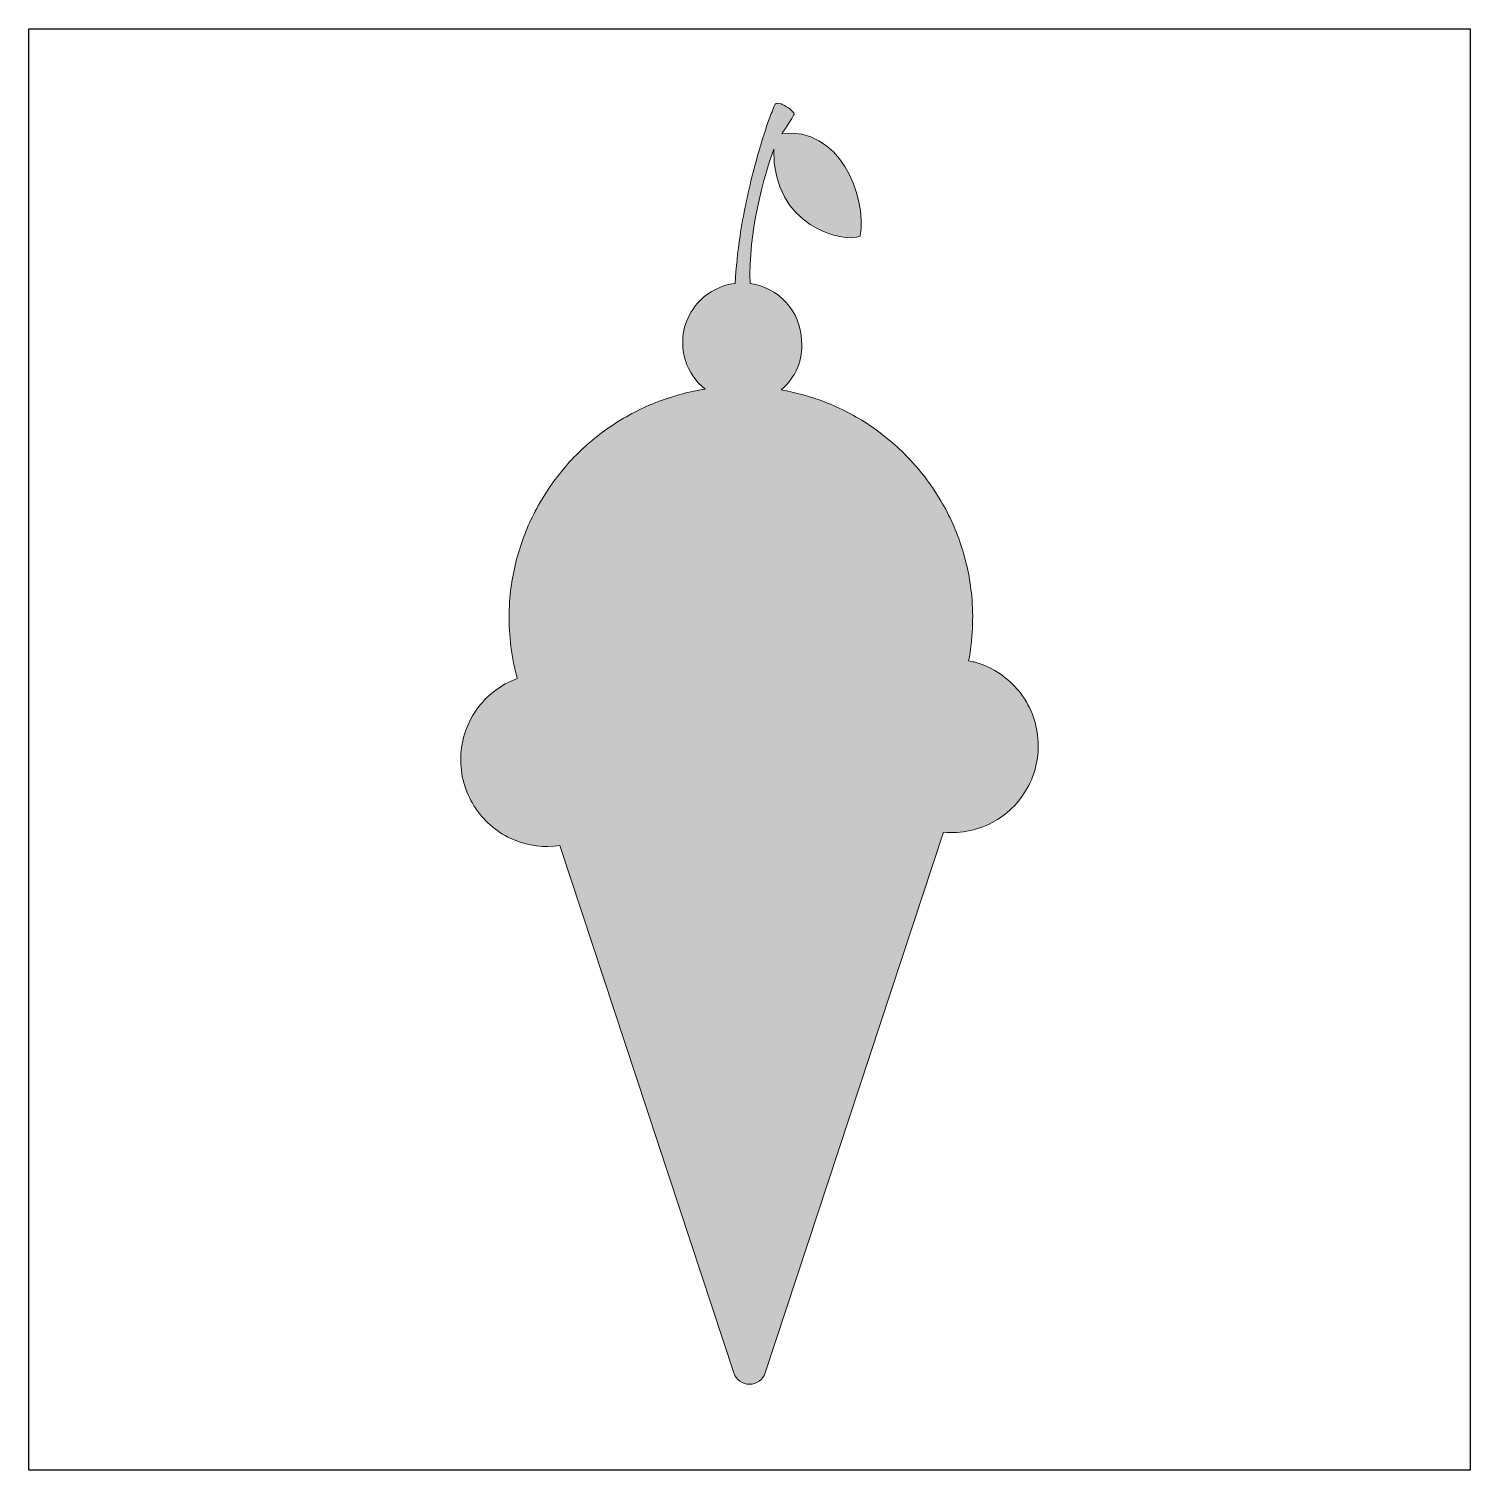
# Model space of a CAD drawing. Header units: inches. Extents: x 0 to 114, y 0 to 114.
import ezdxf

# ---------------------------------------------------------------- set-up
doc = ezdxf.new("R2010")
doc.units = ezdxf.units.IN
doc.header["$MEASUREMENT"] = 0
doc.layers.add('Image Background', color=7, linetype='Continuous')
doc.layers.add('Layer 1', color=7, linetype='Continuous')
picture_1 = doc.add_image_def('image1.png', size_in_pixel=(1350, 1350))

msp = doc.modelspace()

# ---------------------------------------------------------------- hatches: boundary and pattern name
at = {"layer": 'Layer 1', "true_color": 0xf8b3bd}
h = msp.add_hatch(color=231, dxfattribs=at)
h.dxf.hatch_style = 2
edge = h.paths.add_edge_path()
edge.add_spline(control_points=[(74.77, 69.32), (74.64, 70.7), (74.35, 72.07), (73.91, 73.39), (73.48, 74.68), (72.91, 75.92), (72.2, 77.08), (71.51, 78.22), (70.69, 79.29), (69.76, 80.26), (68.83, 81.23), (67.8, 82.1), (66.69, 82.85), (65.56, 83.6), (64.36, 84.23), (63.1, 84.71), (61.98, 85.14), (60.83, 85.46), (59.65, 85.67), (60.81, 86.61), (61.42, 88.09), (61.28, 89.57), (61.21, 91.89), (59.46, 93.79), (57.21, 94.1), (56.99, 98.09), (58.4, 102.93), (59.07, 104.76), (58.99, 98.56), (64.6, 97.31), (65.92, 97.85), (66.49, 101.11), (64.2, 106.6), (59.72, 105.98), (60.07, 106.51), (60.52, 107.23), (60.65, 107.44), (60.76, 107.55), (60.6, 107.73), (60.52, 107.8), (60.35, 107.97), (60.14, 108.1), (59.93, 108.21), (59.76, 108.3), (59.55, 108.4), (59.35, 108.41), (59.27, 108.41), (59.23, 108.39), (59.19, 108.32), (59.09, 108.14), (59.01, 107.93), (58.94, 107.73), (58.78, 107.35), (58.65, 106.96), (58.51, 106.57), (58.1, 105.34), (57.74, 104.1), (57.42, 102.85), (57, 101.21), (56.65, 99.55), (56.4, 97.87), (56.21, 96.62), (56.08, 95.37), (56.01, 94.11), (54.67, 93.95), (53.43, 93.2), (52.67, 92.08), (51.86, 90.9), (51.63, 89.36), (52.07, 87.99), (52.35, 87.1), (52.9, 86.31), (53.63, 85.73), (52.27, 85.52), (50.94, 85.15), (49.66, 84.64), (48.41, 84.14), (47.21, 83.5), (46.1, 82.74), (44.99, 81.99), (43.97, 81.11), (43.06, 80.14), (42.14, 79.16), (41.33, 78.08), (40.65, 76.93), (39.96, 75.77), (39.4, 74.53), (38.98, 73.24), (38.55, 71.92), (38.27, 70.55), (38.15, 69.17), (38.01, 67.45), (38.1, 65.72), (38.44, 64.03), (38.53, 63.61), (38.62, 63.2), (38.73, 62.78), (37.43, 62.3), (36.28, 61.41), (35.48, 60.27), (34.66, 59.1), (34.23, 57.68), (34.25, 56.25), (34.26, 54.91), (34.68, 53.58), (35.44, 52.46), (36.18, 51.38), (37.23, 50.51), (38.44, 50), (39.6, 49.51), (40.88, 49.35), (42.12, 49.53), (42.12, 49.53), (55.91, 7.71), (55.91, 7.71), (56.08, 7.17), (56.59, 6.81), (57.15, 6.81), (57.71, 6.81), (58.22, 7.17), (58.39, 7.71), (58.39, 7.71), (72.53, 50.59), (72.53, 50.59), (73.95, 50.46), (75.39, 50.77), (76.62, 51.48), (77.75, 52.14), (78.69, 53.12), (79.29, 54.29), (79.92, 55.51), (80.17, 56.91), (80, 58.28), (79.84, 59.64), (79.26, 60.93), (78.36, 61.97), (77.46, 62.99), (76.27, 63.74), (74.96, 64.09), (74.81, 64.12), (74.67, 64.16), (74.53, 64.19), (74.84, 65.88), (74.93, 67.6), (74.77, 69.32)], knot_values=[0, 0, 0, 0, 1, 1, 1, 2, 2, 2, 3, 3, 3, 4, 4, 4, 5, 5, 5, 6, 6, 6, 7, 7, 7, 8, 8, 8, 9, 9, 9, 10, 10, 10, 11, 11, 11, 12, 12, 12, 13, 13, 13, 14, 14, 14, 15, 15, 15, 16, 16, 16, 17, 17, 17, 18, 18, 18, 19, 19, 19, 20, 20, 20, 21, 21, 21, 22, 22, 22, 23, 23, 23, 24, 24, 24, 25, 25, 25, 26, 26, 26, 27, 27, 27, 28, 28, 28, 29, 29, 29, 30, 30, 30, 31, 31, 31, 32, 32, 32, 33, 33, 33, 34, 34, 34, 35, 35, 35, 36, 36, 36, 37, 37, 37, 38, 38, 38, 39, 39, 39, 40, 40, 40, 41, 41, 41, 42, 42, 42, 43, 43, 43, 44, 44, 44, 45, 45, 45, 46, 46, 46, 47, 47, 47, 48, 48, 48, 48], degree=3, periodic=1)

# ---------------------------------------------------------------- linework, layer by layer
at = {"layer": 'Layer 1', "lineweight": 0}
msp.add_open_spline([(74.77, 69.32), (74.64, 70.7), (74.35, 72.07), (73.91, 73.39), (73.48, 74.68), (72.91, 75.92), (72.2, 77.08), (71.51, 78.22), (70.69, 79.29), (69.76, 80.26), (68.83, 81.23), (67.8, 82.1), (66.69, 82.85), (65.56, 83.6), (64.36, 84.23), (63.1, 84.71), (61.98, 85.14), (60.83, 85.46), (59.65, 85.67), (60.81, 86.61), (61.42, 88.09), (61.28, 89.57), (61.21, 91.89), (59.46, 93.79), (57.21, 94.1), (56.99, 98.09), (58.4, 102.93), (59.07, 104.76), (58.99, 98.56), (64.6, 97.31), (65.92, 97.85), (66.49, 101.11), (64.2, 106.6), (59.72, 105.98), (60.07, 106.51), (60.52, 107.23), (60.65, 107.44), (60.76, 107.55), (60.6, 107.73), (60.52, 107.8), (60.35, 107.97), (60.14, 108.1), (59.93, 108.21), (59.76, 108.3), (59.55, 108.4), (59.35, 108.41), (59.27, 108.41), (59.23, 108.39), (59.19, 108.32), (59.09, 108.14), (59.01, 107.93), (58.94, 107.73), (58.78, 107.35), (58.65, 106.96), (58.51, 106.57), (58.1, 105.34), (57.74, 104.1), (57.42, 102.85), (57, 101.21), (56.65, 99.55), (56.4, 97.87), (56.21, 96.62), (56.08, 95.37), (56.01, 94.11), (54.67, 93.95), (53.43, 93.2), (52.67, 92.08), (51.86, 90.9), (51.63, 89.36), (52.07, 87.99), (52.35, 87.1), (52.9, 86.31), (53.63, 85.73), (52.27, 85.52), (50.94, 85.15), (49.66, 84.64), (48.41, 84.14), (47.21, 83.5), (46.1, 82.74), (44.99, 81.99), (43.97, 81.11), (43.06, 80.14), (42.14, 79.16), (41.33, 78.08), (40.65, 76.93), (39.96, 75.77), (39.4, 74.53), (38.98, 73.24), (38.55, 71.92), (38.27, 70.55), (38.15, 69.17), (38.01, 67.45), (38.1, 65.72), (38.44, 64.03), (38.53, 63.61), (38.62, 63.2), (38.73, 62.78), (37.43, 62.3), (36.28, 61.41), (35.48, 60.27), (34.66, 59.1), (34.23, 57.68), (34.25, 56.25), (34.26, 54.91), (34.68, 53.58), (35.44, 52.46), (36.18, 51.38), (37.23, 50.51), (38.44, 50), (39.6, 49.51), (40.88, 49.35), (42.12, 49.53), (42.12, 49.53), (55.91, 7.71), (55.91, 7.71), (56.08, 7.17), (56.59, 6.81), (57.15, 6.81), (57.71, 6.81), (58.22, 7.17), (58.39, 7.71), (58.39, 7.71), (72.53, 50.59), (72.53, 50.59), (73.95, 50.46), (75.39, 50.77), (76.62, 51.48), (77.75, 52.14), (78.69, 53.12), (79.29, 54.29), (79.92, 55.51), (80.17, 56.91), (80, 58.28), (79.84, 59.64), (79.26, 60.93), (78.36, 61.97), (77.46, 62.99), (76.27, 63.74), (74.96, 64.09), (74.81, 64.12), (74.67, 64.16), (74.53, 64.19), (74.84, 65.88), (74.93, 67.6), (74.77, 69.32)], degree=3, knots=[0, 0, 0, 0, 1, 1, 1, 2, 2, 2, 3, 3, 3, 4, 4, 4, 5, 5, 5, 6, 6, 6, 7, 7, 7, 8, 8, 8, 9, 9, 9, 10, 10, 10, 11, 11, 11, 12, 12, 12, 13, 13, 13, 14, 14, 14, 15, 15, 15, 16, 16, 16, 17, 17, 17, 18, 18, 18, 19, 19, 19, 20, 20, 20, 21, 21, 21, 22, 22, 22, 23, 23, 23, 24, 24, 24, 25, 25, 25, 26, 26, 26, 27, 27, 27, 28, 28, 28, 29, 29, 29, 30, 30, 30, 31, 31, 31, 32, 32, 32, 33, 33, 33, 34, 34, 34, 35, 35, 35, 36, 36, 36, 37, 37, 37, 38, 38, 38, 39, 39, 39, 40, 40, 40, 41, 41, 41, 42, 42, 42, 43, 43, 43, 44, 44, 44, 45, 45, 45, 46, 46, 46, 47, 47, 47, 48, 48, 48, 48], dxfattribs=at)

# ---------------------------------------------------------------- pictures from other files: only their frames are drawn
at = {"layer": 'Image Background'}
image = msp.add_image(picture_1, insert=(0, 0), size_in_units=(114.3, 114.3), dxfattribs=at)

doc.saveas('drawing.dxf')
